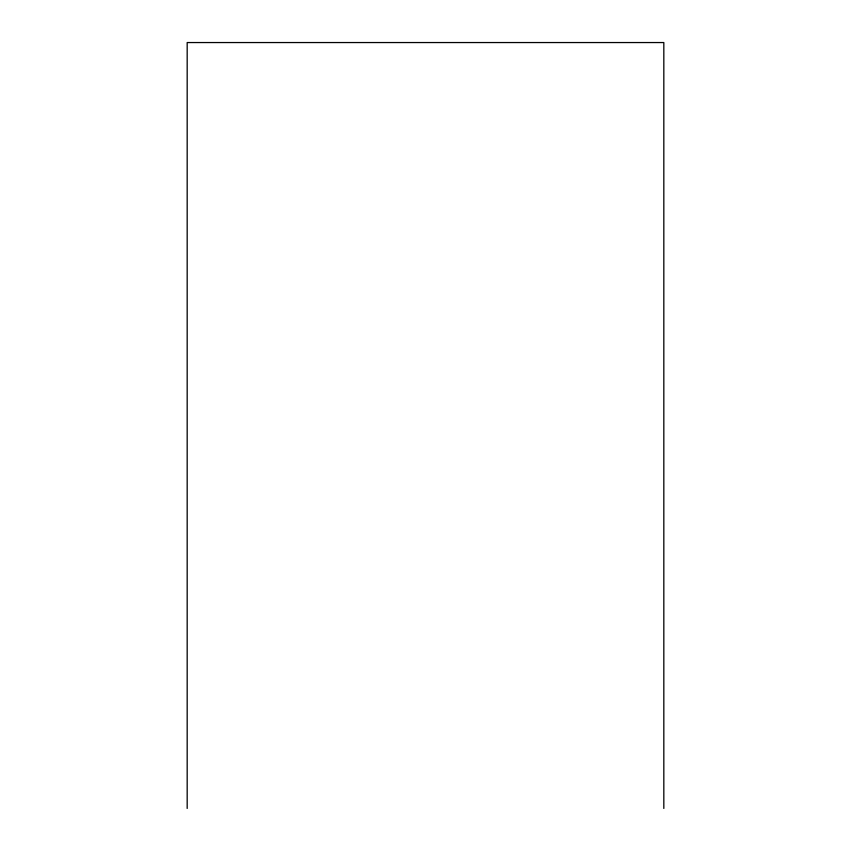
<?xml version="1.0" encoding="UTF-8"?>
<svg xmlns="http://www.w3.org/2000/svg" width="851" height="851" viewBox="0 0 851 851"><rect width="100%" height="100%" fill="white"/><g stroke="black" fill="none" stroke-linecap="round" stroke-linejoin="round"><path stroke-width="1.28" d="M663.823 808.45L663.823 42.55L187.177 42.55L187.177 808.45"/></g></svg>
